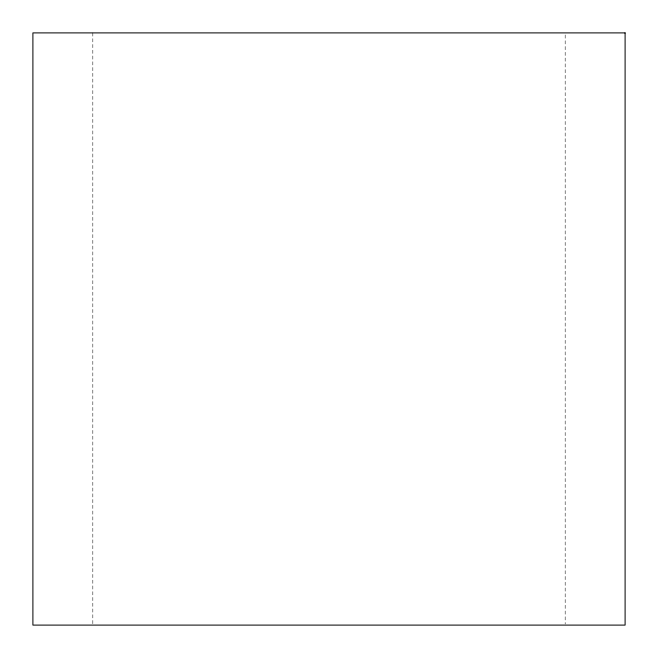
<?xml version="1.0" encoding="UTF-8"?>
<svg xmlns="http://www.w3.org/2000/svg" width="658" height="658" viewBox="0 0 658 658"><rect width="100%" height="100%" fill="white"/><g stroke="black" fill="none" stroke-linecap="round" stroke-linejoin="round"><path stroke-width="0.49" stroke-dasharray="3.29 2.47" d="M565.173 34.956L565.173 624.072M92.827 32.9L92.827 624.072"/><path stroke-width="0.99" d="M625.1 32.9L32.9 32.9L32.9 625.1L625.1 625.1L625.1 32.9"/></g></svg>
